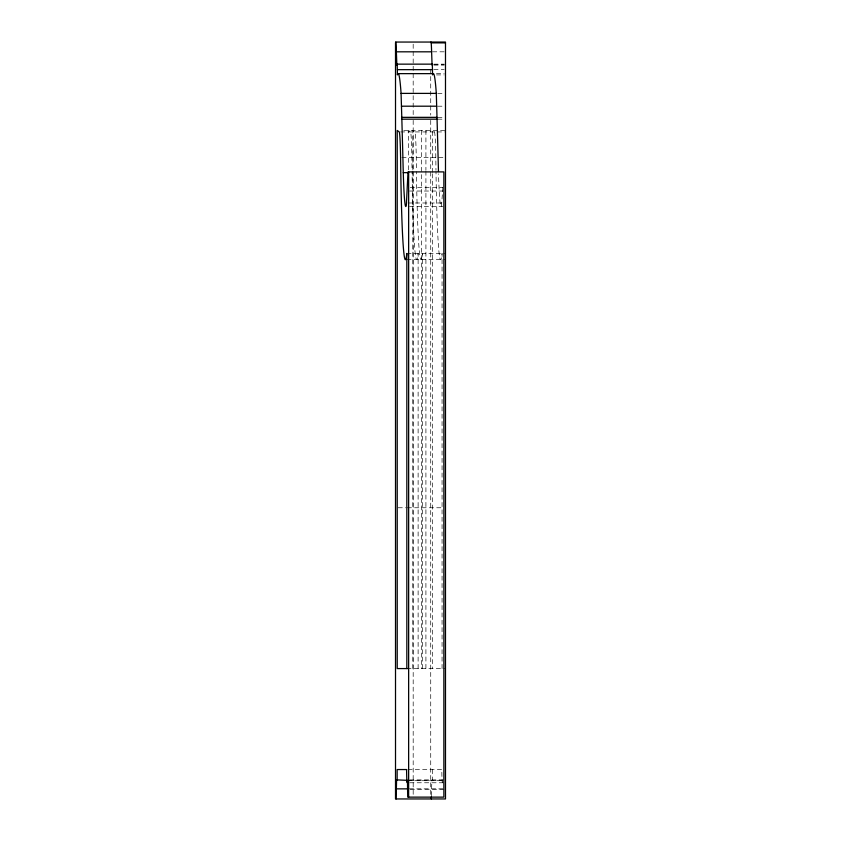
<?xml version="1.0" encoding="UTF-8"?>
<svg xmlns="http://www.w3.org/2000/svg" width="841" height="841" viewBox="0 0 841 841"><rect width="100%" height="100%" fill="white"/><g stroke="black" fill="none" stroke-linecap="round" stroke-linejoin="round"><path stroke-width="0.63" stroke-dasharray="4.21 3.15" d="M431.317 795.712L431.917 780.353M442.881 187.427L441.567 205.151A94.255 3.29 90 0 1 438.529 173.908M432.568 51.816L444.195 51.816M433.861 64.147L444.195 64.147M433.861 64.473L444.195 64.473M433.861 65.104L444.195 65.104M433.861 69.656L444.195 69.656M436.447 73.64L444.195 73.64M436.447 74.912L444.195 74.912M437.74 93.393L444.195 93.393M437.74 106.197L444.195 106.197M437.74 117.341L444.195 117.341M437.74 119.17L444.195 119.17M403.743 130.439L445.488 130.439M400.547 131.932L445.488 131.932M401.903 157.656L445.488 157.656M410.271 187.427L442.902 187.427M409.62 191.033L442.902 191.033M407.99 202.986L442.902 202.986M409.578 206.434L442.902 206.434M406.834 253.435L445.488 253.435M406.855 259.606L445.488 259.606M398.119 507.764L405.94 507.764M407.254 507.764L442.902 507.764M406.834 668.574L445.488 668.574M407.906 769.547L442.902 769.547M409.641 779.88L445.488 779.88M409.735 780.353L442.902 780.353M407.454 780.7L442.902 780.7M409.798 782.771L445.488 782.771M409.357 788.858L442.902 788.858M410.271 789.257L445.488 789.257M442.061 668.574L442.061 253.435A142.844 4.983 90 0 1 435.995 171.564M432.442 172.447L432.442 130.439L434.461 131.932A45.708 1.598 -90 0 1 435.827 157.656A142.844 4.983 90 0 0 435.974 170.324M432.442 173.751L432.442 668.574M432.369 769.547L432.369 780.353M430.729 69.141L430.729 104.589M430.729 105.903L430.729 115.101M430.729 120.358L430.729 796.322M425.914 130.439L425.914 170.229M425.914 171.133L425.914 668.574M422.497 668.574L422.497 253.435A142.844 4.983 -90 0 1 416.432 171.564M421.541 130.439L421.541 668.574M418.114 668.574L418.114 253.435A142.844 4.983 -90 0 1 412.058 171.564M413.183 44.184L413.183 65.199M413.183 66.25L413.183 116.1M413.183 120.358L413.183 797.131M412.878 169.819L412.878 130.439L414.897 131.932A45.708 1.598 -90 0 1 416.263 157.656A142.844 4.983 -90 0 0 416.421 170.324M412.878 171.133L412.878 668.574M408.505 169.819L408.505 130.439L410.524 131.932A45.708 1.598 -90 0 1 411.88 157.656A142.844 4.983 -90 0 0 412.037 170.324M442.597 781.773A16.736 0.589 -90 0 1 441.819 769.547"/><path stroke-width="1.26" d="M407.591 780.353L396.595 779.88L396.111 798.95M432.579 74.912L432.316 64.147L397.099 64.147L396.868 65.104L396.374 51.816A22.865 0.799 -90 0 0 395.512 42.87L395.512 798.95L445.488 798.95L445.488 42.05L395.754 42.05M432.316 64.147L432.085 65.104L431.601 51.816A22.865 0.799 -90 0 0 430.813 42.355M431.275 42.87L445.488 42.87M396.374 51.816L431.601 51.816M397.131 64.189L397.362 69.656L432.579 69.656M397.993 73.64L433.22 73.64M397.362 69.656L397.362 74.912A189.109 6.602 90 0 1 401.073 93.393L436.3 93.393L437.057 119.17A1094.519 38.202 -90 0 1 438.466 171.522M401.073 93.393L401.462 106.197L436.679 106.197M401.777 117.341L437.005 117.341M401.462 106.197L401.84 119.17L437.057 119.17M401.84 119.17A1094.519 38.202 -90 0 1 403.27 172.657L408.484 172.657M407.664 668.574L397.225 668.574L397.225 130.439L399.244 131.932A45.708 1.598 -90 0 1 400.6 157.656A142.844 4.983 -90 0 0 406.834 253.435L406.834 668.574M396.311 788.858L408.053 788.858M431.328 798.95L431.317 796.805M408.642 171.9L408.642 797.131M397.152 780.353L397.152 769.547L406.602 769.547A16.736 0.589 -90 0 0 407.454 780.7L407.696 797.131L443.859 797.131L443.859 171.9L408.011 171.9L406.35 205.151A94.255 3.29 90 0 1 403.27 172.657M432.894 74.061A189.109 6.602 90 0 1 436.3 93.393"/></g></svg>
